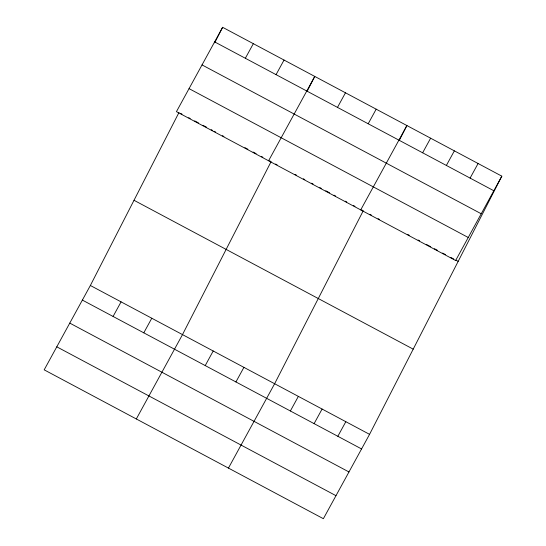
<?xml version="1.0" encoding="UTF-8"?>
<svg xmlns="http://www.w3.org/2000/svg" width="546" height="546" viewBox="0 0 546 546"><rect width="100%" height="100%" fill="white"/><g stroke="black" fill="none" stroke-linecap="round" stroke-linejoin="round"><path stroke-width="0.82" d="M501.822 176.16L455.637 260.51L176.44 111.65L222.625 27.3L501.822 176.16L369.56 434.35L323.375 518.7L44.178 369.84L90.363 285.49L178.979 112.503M214.653 42.861L222.625 27.3M307.166 91.243L314.755 76.426L268.577 160.777M399.303 140.363L406.893 125.546L360.715 209.903M245.345 58.265L253.337 43.673M113.083 316.455L121.076 301.863M276.058 74.645L284.043 60.046M143.796 332.828L151.781 318.236M136.316 418.966L182.494 334.609L271.109 161.623L269.615 160.824M337.483 107.391L345.468 92.8M205.221 365.581L213.206 350.989M368.195 123.765L376.18 109.173M235.927 381.954L243.919 367.362M228.453 468.086L274.631 383.736L363.247 210.749L361.752 209.951M422.638 152.798L430.623 138.199M290.376 410.981L298.362 396.389M446.369 165.445L454.361 150.853M314.107 423.635L322.092 409.043M470.099 178.098L478.091 163.507M337.837 436.288L345.83 421.696M214.633 41.892L493.83 190.752M202.027 64.913L481.231 213.773M189.046 88.629L468.243 237.49M180.473 113.302L181.975 114.1M188.711 117.697L190.213 118.496M194.704 120.891L198.451 122.884M202.948 125.28L206.688 127.279M211.186 129.675L212.681 130.474M214.182 131.272L215.677 132.071M222.42 135.667L223.921 136.466M244.895 147.645L247.891 149.242M253.132 152.041L256.129 153.638M261.37 156.436L262.872 157.234M275.607 164.025L277.102 164.824M295.079 174.406L296.58 175.205M303.323 178.801L304.818 179.6M311.561 183.19L313.063 183.988M319.799 187.585L321.301 188.384M325.791 190.779L329.538 192.779M334.036 195.175L335.531 195.973M345.27 201.167L346.765 201.965M353.508 205.555L355.009 206.354M369.922 214.312L371.403 215.097M378.078 218.659L379.566 219.451M407.746 234.473L409.227 235.265M418.127 240.008L419.608 240.8M426.283 244.362L430.733 246.731M434.445 248.71L437.407 250.293M442.601 253.057L445.57 254.641M450.757 257.412L453.726 258.988M455.951 260.176L458.176 261.363M134.009 200.286L413.206 349.147M90.363 285.49L369.56 434.35M82.371 300.082L361.568 448.942M69.765 323.102L348.969 471.962M56.784 346.819L335.981 495.679"/></g></svg>
